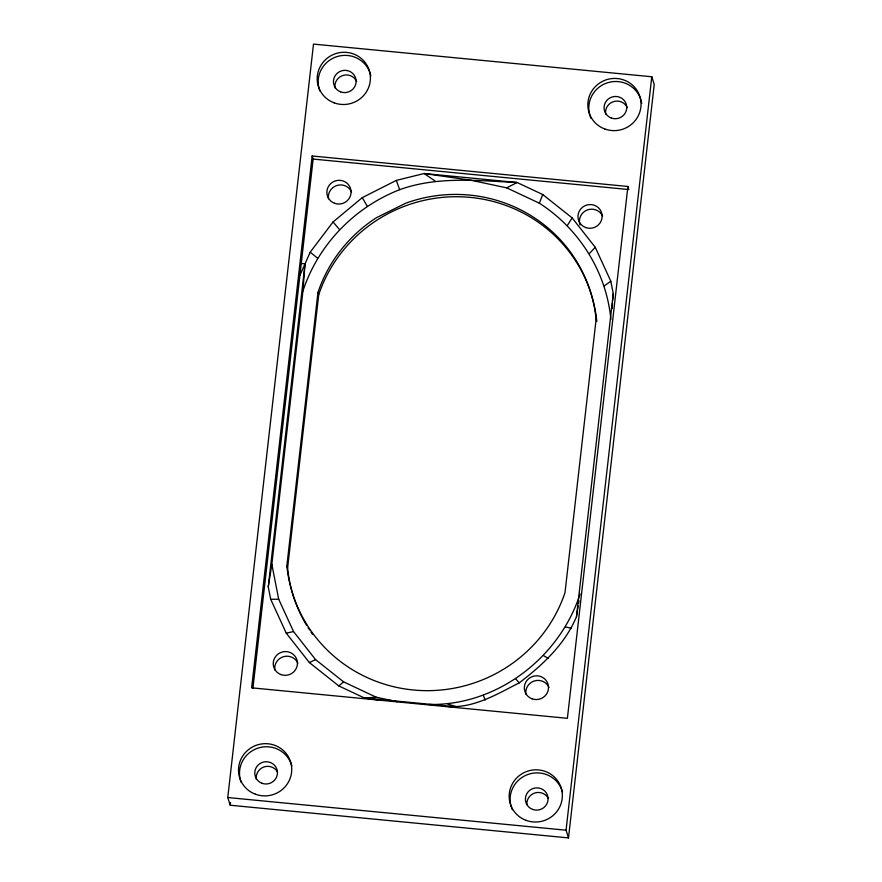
<?xml version="1.0" encoding="UTF-8"?>
<svg xmlns="http://www.w3.org/2000/svg" width="882" height="882" viewBox="0 0 882 882"><rect width="100%" height="100%" fill="white"/><g stroke="black" fill="none" stroke-linecap="round" stroke-linejoin="round"><path stroke-width="1.32" d="M371.168 698.941L364.42 697.971L338.787 685.92L309.373 662.569L286.264 633.166L270.697 599.264L268.26 586.872L271.832 564.315L302.934 291.005L305.029 263.817L301.269 263.464M612.097 308.535L612.516 303.099M612.725 300.376L613.244 293.585L610.807 281.204L595.251 247.302L572.142 217.887L542.728 194.536L517.095 182.497L424.099 173.511L396.316 180.402L362.282 197.623L333.054 221.977L310.199 252.175L299.913 275.338M227.765 797.537L313.507 44.1L651.787 76.767L654.235 84.463L568.493 837.9L230.213 805.233L227.765 797.537L566.057 830.205L568.493 837.9M230.213 805.233L230.522 802.499M312.173 155.993L251.646 687.828L567.391 718.312L627.907 186.477L312.173 155.993L313.143 159.069L252.936 688.169M268.26 586.872L305.029 263.817M306.716 625.459A143.325 140.04 -17.6 0 1 287.598 568.074L286.859 565.759L317.961 292.46A143.325 140.04 -17.6 0 1 376.581 217.622L405.676 203.224A143.325 140.04 -17.6 0 1 596.111 319.317L596.849 321.621M287.598 568.074L318.7 294.764L317.961 292.46M596.111 319.317L565.009 592.627A143.325 140.04 -17.6 0 1 413.327 689.989A143.325 140.04 -17.6 0 1 286.859 565.759M447.99 706.493C473.777 708.389 497.117 694.123 519.233 682.833C542.529 665.127 565.108 644.169 576.486 616.639L613.244 293.585M566.057 830.205L651.787 76.767M576.486 616.639L578.162 606.022M578.581 603.365L579 600.708M610.884 319.427C606.43 272.053 579.242 228.824 539.332 203.18L542.728 194.536M302.934 291.005C318.159 244.755 354.366 207.325 399.656 189.696C437.461 175.981 477.823 180.733 517.095 182.497L506.731 187.866L471.33 180.314L424.099 173.511L434.991 180.931M429.148 704.464C496.875 705.765 559.342 657.972 580.047 594.071M567.391 225.461L572.142 217.887M589.43 253.509L595.251 247.302M338.787 685.92L343.649 681.896L376.239 697.221L397.22 701.686M604.28 285.856L610.807 281.204M309.373 662.569L315.58 659.626L343.649 681.896M286.264 633.166L293.541 631.567L315.58 659.626M376.239 697.221L364.42 697.971L457.416 706.945L447.979 704.145M270.697 599.264L278.701 599.231L293.541 631.567M313.143 159.069L628.888 189.553M373.858 699.327L377.915 699.911M565.472 626.915L571.316 628.293M506.731 187.866L539.332 203.18M543.665 655.723L548.461 658.479M310.199 252.175L317.509 258.161M515.794 678.953L519.233 682.833M333.054 221.977L339.316 229.353M362.282 197.623L367.188 206.123M483.325 695.38L485.199 700.054M396.316 180.402L399.656 189.696M627.907 186.477L628.557 188.528M271.832 564.315L278.701 599.231M580.047 224.987A12.128 11.852 -17.6 0 1 587.147 210.026A12.128 11.852 -17.6 0 1 602.604 216.134M274.842 670A12.128 11.852 -17.6 0 1 297.895 663.165M525.915 694.244A12.128 11.852 -17.6 0 1 548.979 687.409M605.658 114.032A11.367 11.113 -17.6 0 1 627.267 107.626M526.874 804.461A11.367 11.113 -17.6 0 1 548.163 798.144M335.028 87.902A11.367 11.113 -17.6 0 1 356.637 81.486M256.353 779.291A11.367 11.113 -17.6 0 1 277.532 772.015M591.028 118.386A26.658 26.052 -17.6 0 1 608.018 82.621A26.658 26.052 -17.6 0 1 641.71 103.348M319.879 91A26.658 26.052 -17.6 0 1 337.387 56.492A26.658 26.052 -17.6 0 1 370.837 75.874M512.354 809.775A26.658 26.052 -17.6 0 1 528.02 774.44A26.658 26.052 -17.6 0 1 562.484 792.069M241.205 782.389A26.658 26.052 -17.6 0 1 258.051 748.09A26.658 26.052 -17.6 0 1 291.843 765.94M328.468 198.737A12.128 11.852 -17.6 0 1 351.521 191.89M312.526 634.29A143.325 140.04 -17.6 0 1 311.004 632.118M309.527 629.924A143.325 140.04 -17.6 0 1 308.094 627.708M318.7 294.764A143.325 140.04 -17.6 0 1 469.709 197.336A143.325 140.04 -17.6 0 1 596.706 320.32M604.732 128.959A26.658 26.052 -17.6 0 0 640.74 100.261A26.658 26.052 -17.6 0 0 597.831 84.352A26.658 26.052 -17.6 0 0 604.732 128.959M334.102 102.83A26.658 26.052 -17.6 0 0 370.109 74.132A26.658 26.052 -17.6 0 0 327.2 58.212A26.658 26.052 -17.6 0 0 334.102 102.83M255.427 794.219A26.658 26.052 -17.6 0 0 291.435 765.521A26.658 26.052 -17.6 0 0 248.515 749.601A26.658 26.052 -17.6 0 0 255.427 794.219M526.058 820.348A26.658 26.052 -17.6 0 0 562.066 791.65A26.658 26.052 -17.6 0 0 519.156 775.741A26.658 26.052 -17.6 0 0 526.058 820.348M532.596 809.411A11.367 11.113 -17.6 0 0 547.954 797.174A11.367 11.113 -17.6 0 0 529.652 790.382A11.367 11.113 -17.6 0 0 532.596 809.411M261.965 783.282A11.367 11.113 -17.6 0 0 277.323 771.044A11.367 11.113 -17.6 0 0 259.021 764.253A11.367 11.113 -17.6 0 0 261.965 783.282M611.27 118.023A11.367 11.113 -17.6 0 0 626.628 105.785A11.367 11.113 -17.6 0 0 608.326 98.993A11.367 11.113 -17.6 0 0 611.27 118.023M340.639 91.893A11.367 11.113 -17.6 0 0 355.997 79.656A11.367 11.113 -17.6 0 0 337.696 72.864A11.367 11.113 -17.6 0 0 340.639 91.893M585.637 227.534A12.128 11.852 -17.6 0 0 602.009 214.491A12.128 11.852 -17.6 0 0 582.495 207.248A12.128 11.852 -17.6 0 0 585.637 227.534M532.011 698.809A12.128 11.852 -17.6 0 0 548.384 685.755A12.128 11.852 -17.6 0 0 528.869 678.512A12.128 11.852 -17.6 0 0 532.011 698.809M280.928 674.565A12.128 11.852 -17.6 0 0 297.311 661.511A12.128 11.852 -17.6 0 0 277.786 654.268A12.128 11.852 -17.6 0 0 280.928 674.565M334.554 203.29A12.128 11.852 -17.6 0 0 350.937 190.236A12.128 11.852 -17.6 0 0 331.412 183.004A12.128 11.852 -17.6 0 0 334.554 203.29"/></g></svg>
